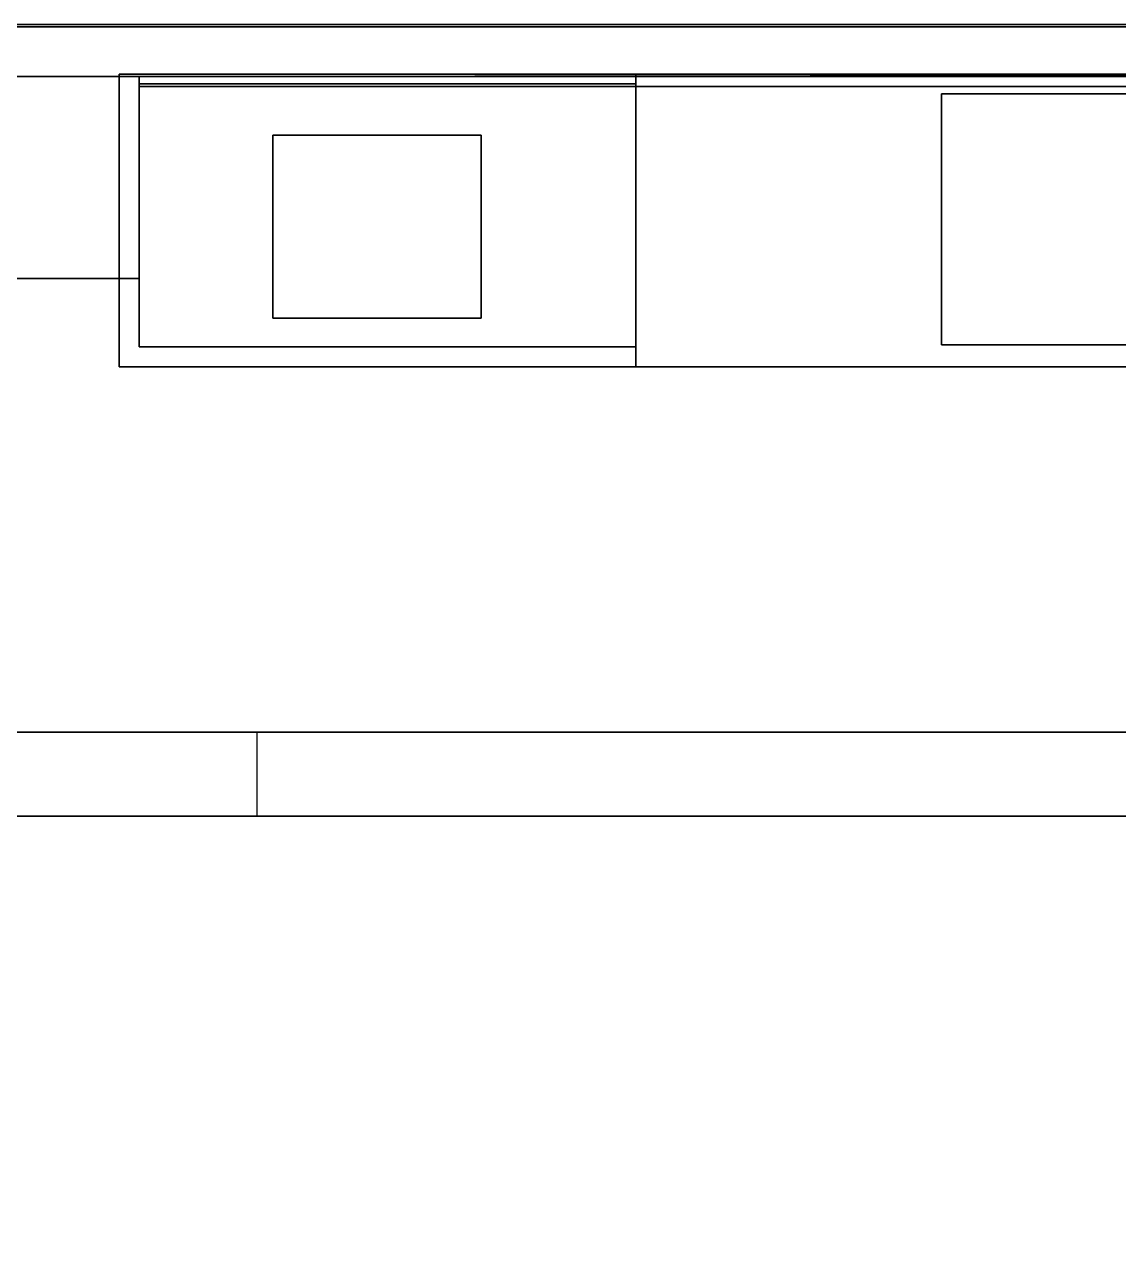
# Model space of a CAD drawing. Extents: x 0 to 10401, y -4898 to 0.
# Drawn here: x 4946 to 7147, y -2449 to 0 of the extents above; entities that cross this region are included whole.
import ezdxf

# ---------------------------------------------------------------- set-up
doc = ezdxf.new("R2010")
doc.units = 0
for name, color, linetype in [('LAYER0', 7, 'CONTINUOUS'), ('LAYER103', 7, 'CONTINUOUS'), ('LAYER111', 7, 'CONTINUOUS'), ('LAYER112', 7, 'CONTINUOUS'), ('LAYER113', 7, 'CONTINUOUS'), ('LAYER114', 7, 'CONTINUOUS'), ('LAYER115', 7, 'CONTINUOUS'), ('LAYER2', 7, 'CONTINUOUS'), ('LAYER3', 7, 'CONTINUOUS')]:
    doc.layers.add(name, color=color, linetype=linetype)

msp = doc.modelspace()

# ---------------------------------------------------------------- linework, layer by layer
at = {"layer": 'LAYER0', "invisible_edges": 1}
for points in [[(10401, 0, 67), (0, -4898, 67), (0, 0, 67), (10401, 0, 67)], [(0, 0, 72), (10401, 0, 67), (0, 0, 67), (0, 0, 72)], [(10401, 0, 67), (0, 0, 72), (10401, 0, 72), (10401, 0, 67)], [(10401, -4898, 72), (0, 0, 72), (0, -4898, 72), (10401, -4898, 72)], [(0, 0, 72), (10401, -4898, 72), (10401, 0, 72), (0, 0, 72)], [(0, -4898, 67), (10401, 0, 67), (10401, -4898, 67), (0, -4898, 67)]]:
    msp.add_3dface(points, dxfattribs=at)
at = {"layer": 'LAYER103'}
for points, invisible_edges in [([(1686, -1424, 72), (5414, -1593, 72), (1586, -1593, 72), (1686, -1424, 72)], 1), ([(5414, -1593, 72), (1686, -1424, 72), (5414, -1424, 72), (5414, -1593, 72)], 1), ([(7663, -1424, 2659), (7206, -1424, 2197), (1686, -1424, 2659), (7663, -1424, 2659)], 3), ([(5414, -1424, 2197), (1686, -1424, 2659), (7206, -1424, 2197), (5414, -1424, 2197)], 3), ([(3960, -1424, 2143), (1686, -1424, 2659), (5414, -1424, 2197), (3960, -1424, 2143)], 7), ([(1686, -1424, 72), (1781, -1424, 1244), (5414, -1424, 72), (1686, -1424, 72)], 3), ([(2870, -1424, 1244), (5414, -1424, 72), (1781, -1424, 1244), (2870, -1424, 1244)], 3), ([(5414, -1424, 2197), (2870, -1424, 1244), (3960, -1424, 1656), (5414, -1424, 2197)], 7), ([(5414, -1424, 72), (2870, -1424, 1244), (5414, -1424, 2197), (5414, -1424, 72)], 3), ([(5414, -1424, 2197), (3960, -1424, 1656), (3960, -1424, 2143), (5414, -1424, 2197)], 5), ([(1586, -1593, 2659), (5414, -1593, 2197), (7827, -1593, 2659), (1586, -1593, 2659)], 3), ([(1586, -1593, 72), (5414, -1593, 2197), (1586, -1593, 2659), (1586, -1593, 72)], 3), ([(5414, -1593, 2197), (1586, -1593, 72), (5414, -1593, 72), (5414, -1593, 2197)], 1), ([(7206, -1593, 2197), (7827, -1593, 2659), (5414, -1593, 2197), (7206, -1593, 2197)], 3)]:
    msp.add_3dface(points, dxfattribs=dict(at, invisible_edges=invisible_edges))
at = {"layer": 'LAYER111'}
for points, invisible_edges in [([(5446, -223, 936), (5177, -120, 936), (6176, -120, 936), (5446, -223, 936)], 5), ([(5177, -120, 936), (5446, -223, 936), (5177, -649, 936), (5177, -120, 936)], 3), ([(5177, -120, 961), (5177, -649, 936), (5177, -649, 961), (5177, -120, 961)], 1), ([(5177, -649, 936), (5177, -120, 961), (5177, -120, 936), (5177, -649, 936)], 1), ([(5177, -120, 961), (6176, -120, 936), (5177, -120, 936), (5177, -120, 961)], 1), ([(6176, -120, 936), (5177, -120, 961), (6176, -120, 961), (6176, -120, 936)], 1), ([(5446, -223, 961), (5177, -120, 961), (5446, -591, 961), (5446, -223, 961)], 3), ([(5177, -120, 961), (5446, -223, 961), (6176, -120, 961), (5177, -120, 961)], 3), ([(5177, -649, 961), (5446, -591, 961), (5177, -120, 961), (5177, -649, 961)], 3), ([(5446, -223, 936), (6176, -120, 936), (5865, -223, 936), (5446, -223, 936)], 3), ([(6176, -120, 961), (5446, -223, 961), (5865, -223, 961), (6176, -120, 961)], 5), ([(6176, -649, 936), (5865, -591, 936), (6176, -120, 936), (6176, -649, 936)], 3), ([(5865, -223, 936), (6176, -120, 936), (5865, -591, 936), (5865, -223, 936)], 3), ([(6176, -120, 961), (5865, -223, 961), (6176, -649, 961), (6176, -120, 961)], 3), ([(6176, -120, 936), (6176, -649, 961), (6176, -649, 936), (6176, -120, 936)], 1), ([(6176, -649, 961), (6176, -120, 936), (6176, -120, 961), (6176, -649, 961)], 1), ([(5446, -591, 936), (5177, -649, 936), (5446, -223, 936), (5446, -591, 936)], 3), ([(5865, -591, 961), (6176, -649, 961), (5865, -223, 961), (5865, -591, 961)], 3), ([(5177, -649, 936), (5446, -591, 936), (6176, -649, 936), (5177, -649, 936)], 3), ([(5446, -591, 961), (5177, -649, 961), (6176, -649, 961), (5446, -591, 961)], 5), ([(6176, -649, 936), (5446, -591, 936), (5865, -591, 936), (6176, -649, 936)], 5), ([(5446, -591, 961), (6176, -649, 961), (5865, -591, 961), (5446, -591, 961)], 3), ([(6176, -649, 961), (5177, -649, 936), (6176, -649, 936), (6176, -649, 961)], 1), ([(5177, -649, 936), (6176, -649, 961), (5177, -649, 961), (5177, -649, 936)], 1)]:
    msp.add_3dface(points, dxfattribs=dict(at, invisible_edges=invisible_edges))
at = {"layer": 'LAYER112'}
for points, invisible_edges in [([(5137, -100, 936), (5177, -120, 936), (5137, -689, 936), (5137, -100, 936)], 3), ([(5177, -120, 936), (5137, -100, 936), (6176, -100, 936), (5177, -120, 936)], 5), ([(5137, -100, 982), (5137, -689, 936), (5137, -689, 982), (5137, -100, 982)], 1), ([(5137, -689, 936), (5137, -100, 982), (5137, -100, 936), (5137, -689, 936)], 1), ([(5137, -100, 982), (6176, -100, 936), (5137, -100, 936), (5137, -100, 982)], 1), ([(6176, -100, 936), (5137, -100, 982), (6176, -100, 982), (6176, -100, 936)], 1), ([(5137, -689, 982), (5177, -649, 982), (5137, -100, 982), (5137, -689, 982)], 3), ([(5137, -100, 982), (5177, -120, 982), (6176, -100, 982), (5137, -100, 982)], 3), ([(5177, -120, 982), (5137, -100, 982), (5177, -649, 982), (5177, -120, 982)], 3), ([(5177, -649, 936), (5137, -689, 936), (5177, -120, 936), (5177, -649, 936)], 3), ([(5177, -120, 936), (6176, -100, 936), (6176, -120, 936), (5177, -120, 936)], 1), ([(6176, -100, 982), (5177, -120, 982), (6176, -120, 982), (6176, -100, 982)], 1), ([(6176, -120, 982), (5177, -120, 936), (6176, -120, 936), (6176, -120, 982)], 1), ([(5177, -120, 936), (6176, -120, 982), (5177, -120, 982), (5177, -120, 936)], 1), ([(5177, -120, 936), (5177, -649, 982), (5177, -649, 936), (5177, -120, 936)], 1), ([(5177, -649, 982), (5177, -120, 936), (5177, -120, 982), (5177, -649, 982)], 1), ([(6176, -100, 936), (6176, -120, 982), (6176, -120, 936), (6176, -100, 936)], 1), ([(6176, -120, 982), (6176, -100, 936), (6176, -100, 982), (6176, -120, 982)], 1), ([(5137, -689, 936), (5177, -649, 936), (6176, -689, 936), (5137, -689, 936)], 3), ([(5177, -649, 982), (5137, -689, 982), (6176, -689, 982), (5177, -649, 982)], 5), ([(6176, -689, 936), (5177, -649, 936), (6176, -649, 936), (6176, -689, 936)], 1), ([(5177, -649, 982), (6176, -649, 936), (5177, -649, 936), (5177, -649, 982)], 1), ([(6176, -649, 936), (5177, -649, 982), (6176, -649, 982), (6176, -649, 936)], 1), ([(5177, -649, 982), (6176, -689, 982), (6176, -649, 982), (5177, -649, 982)], 1), ([(6176, -649, 936), (6176, -689, 982), (6176, -689, 936), (6176, -649, 936)], 1), ([(6176, -689, 982), (6176, -649, 936), (6176, -649, 982), (6176, -689, 982)], 1), ([(6176, -689, 982), (5137, -689, 936), (6176, -689, 936), (6176, -689, 982)], 1), ([(5137, -689, 936), (6176, -689, 982), (5137, -689, 982), (5137, -689, 936)], 1)]:
    msp.add_3dface(points, dxfattribs=dict(at, invisible_edges=invisible_edges))
at = {"layer": 'LAYER113'}
for points, invisible_edges in [([(10301, -100, 982), (5177, -125, 982), (5177, -105, 982), (10301, -100, 982)], 1), ([(5177, -125, 982), (10301, -100, 982), (10281, -125, 982), (5177, -125, 982)], 3), ([(5177, -105, 1074), (10301, -100, 982), (5177, -105, 982), (5177, -105, 1074)], 1), ([(10301, -100, 982), (5177, -105, 1074), (10301, -100, 1074), (10301, -100, 982)], 1), ([(5177, -105, 1074), (10281, -125, 1074), (10301, -100, 1074), (5177, -105, 1074)], 3), ([(5177, -105, 1074), (5177, -125, 982), (5177, -125, 1074), (5177, -105, 1074)], 1), ([(5177, -125, 982), (5177, -105, 1074), (5177, -105, 982), (5177, -125, 982)], 1), ([(10281, -125, 1074), (5177, -105, 1074), (5177, -125, 1074), (10281, -125, 1074)], 1), ([(10281, -125, 1074), (5177, -125, 982), (10281, -125, 982), (10281, -125, 1074)], 1), ([(5177, -125, 982), (10281, -125, 1074), (5177, -125, 1074), (5177, -125, 982)], 1)]:
    msp.add_3dface(points, dxfattribs=dict(at, invisible_edges=invisible_edges))
at = {"layer": 'LAYER114', "invisible_edges": 1}
for points in [[(5177, -105, 1028), (3266, -511, 1028), (3266, -105, 1028), (5177, -105, 1028)], [(3266, -511, 1028), (5177, -105, 1028), (5177, -511, 1028), (3266, -511, 1028)], [(3266, -105, 1074), (5177, -105, 1028), (3266, -105, 1028), (3266, -105, 1074)], [(5177, -105, 1028), (3266, -105, 1074), (5177, -105, 1074), (5177, -105, 1028)], [(5177, -511, 1074), (3266, -105, 1074), (3266, -511, 1074), (5177, -511, 1074)], [(3266, -105, 1074), (5177, -511, 1074), (5177, -105, 1074), (3266, -105, 1074)], [(5177, -105, 1028), (5177, -511, 1074), (5177, -511, 1028), (5177, -105, 1028)], [(5177, -511, 1074), (5177, -105, 1028), (5177, -105, 1074), (5177, -511, 1074)], [(5177, -511, 1074), (3266, -511, 1028), (5177, -511, 1028), (5177, -511, 1074)], [(3266, -511, 1028), (5177, -511, 1074), (3266, -511, 1074), (3266, -511, 1028)]]:
    msp.add_3dface(points, dxfattribs=at)
at = {"layer": 'LAYER115'}
for points, invisible_edges in [([(6791, -140, 936), (6176, -100, 936), (8784, -100, 936), (6791, -140, 936)], 5), ([(6176, -100, 936), (6791, -140, 936), (6176, -689, 936), (6176, -100, 936)], 3), ([(6176, -100, 982), (8784, -100, 936), (6176, -100, 936), (6176, -100, 982)], 1), ([(8784, -100, 936), (6176, -100, 982), (8784, -100, 982), (8784, -100, 936)], 1), ([(6176, -100, 982), (6176, -689, 936), (6176, -689, 982), (6176, -100, 982)], 1), ([(6176, -689, 936), (6176, -100, 982), (6176, -100, 936), (6176, -689, 936)], 1), ([(6791, -140, 982), (6176, -100, 982), (6791, -645, 982), (6791, -140, 982)], 3), ([(6176, -100, 982), (6791, -140, 982), (8784, -100, 982), (6176, -100, 982)], 3), ([(6176, -689, 982), (6791, -645, 982), (6176, -100, 982), (6176, -689, 982)], 3), ([(6791, -140, 936), (8784, -100, 936), (7556, -140, 936), (6791, -140, 936)], 3), ([(8784, -100, 982), (6791, -140, 982), (7556, -140, 982), (8784, -100, 982)], 5), ([(6791, -645, 936), (6176, -689, 936), (6791, -140, 936), (6791, -645, 936)], 3), ([(6176, -689, 936), (6791, -645, 936), (8784, -689, 936), (6176, -689, 936)], 3), ([(6791, -645, 982), (6176, -689, 982), (8784, -689, 982), (6791, -645, 982)], 5), ([(8784, -689, 936), (6791, -645, 936), (7556, -645, 936), (8784, -689, 936)], 5), ([(6791, -645, 982), (8784, -689, 982), (7556, -645, 982), (6791, -645, 982)], 3), ([(8784, -689, 982), (6176, -689, 936), (8784, -689, 936), (8784, -689, 982)], 1), ([(6176, -689, 936), (8784, -689, 982), (6176, -689, 982), (6176, -689, 936)], 1)]:
    msp.add_3dface(points, dxfattribs=dict(at, invisible_edges=invisible_edges))
at = {"layer": 'LAYER2', "invisible_edges": 1}
for points in [[(7827, -5, 72), (2324, -105, 72), (2324, -5, 72), (7827, -5, 72)], [(2324, -105, 72), (7827, -5, 72), (7663, -105, 72), (2324, -105, 72)], [(2324, -5, 2042), (7827, -5, 72), (2324, -5, 72), (2324, -5, 2042)], [(7827, -5, 72), (2324, -5, 2042), (7827, -5, 2042), (7827, -5, 72)], [(7663, -105, 2042), (2324, -5, 2042), (2324, -105, 2042), (7663, -105, 2042)], [(2324, -5, 2042), (7663, -105, 2042), (7827, -5, 2042), (2324, -5, 2042)], [(7663, -105, 2042), (2324, -105, 72), (7663, -105, 72), (7663, -105, 2042)], [(2324, -105, 72), (7663, -105, 2042), (2324, -105, 2042), (2324, -105, 72)]]:
    msp.add_3dface(points, dxfattribs=at)
at = {"layer": 'LAYER3', "invisible_edges": 1}
for points in [[(5177, -105, 1028), (5137, -105, 982), (5137, -105, 1028), (5177, -105, 1028)], [(5137, -105, 982), (5177, -105, 1028), (5177, -105, 982), (5137, -105, 982)], [(5177, -511, 982), (5137, -105, 982), (5177, -105, 982), (5177, -511, 982)], [(5137, -105, 982), (5177, -511, 982), (5137, -511, 982), (5137, -105, 982)], [(5137, -511, 1028), (5177, -105, 1028), (5137, -105, 1028), (5137, -511, 1028)], [(5177, -105, 1028), (5137, -511, 1028), (5177, -511, 1028), (5177, -105, 1028)], [(5137, -511, 1028), (5137, -105, 982), (5137, -511, 982), (5137, -511, 1028)], [(5137, -105, 982), (5137, -511, 1028), (5137, -105, 1028), (5137, -105, 982)], [(5177, -105, 1028), (5177, -511, 982), (5177, -105, 982), (5177, -105, 1028)], [(5177, -511, 982), (5177, -105, 1028), (5177, -511, 1028), (5177, -511, 982)], [(5177, -511, 982), (5137, -511, 1028), (5137, -511, 982), (5177, -511, 982)], [(5137, -511, 1028), (5177, -511, 982), (5177, -511, 1028), (5137, -511, 1028)]]:
    msp.add_3dface(points, dxfattribs=at)

# ---------------------------------------------------------------- meshes
at = {"layer": 'LAYER103'}
mesh = msp.add_polymesh((2, 2), dxfattribs=at)
for k, corner in enumerate([(7827, -1593, 2659), (1586, -1593, 2659), (7663, -1424, 2659), (1686, -1424, 2659)]):
    mesh.set_mesh_vertex(divmod(k, 2), corner)

doc.saveas('drawing.dxf')
